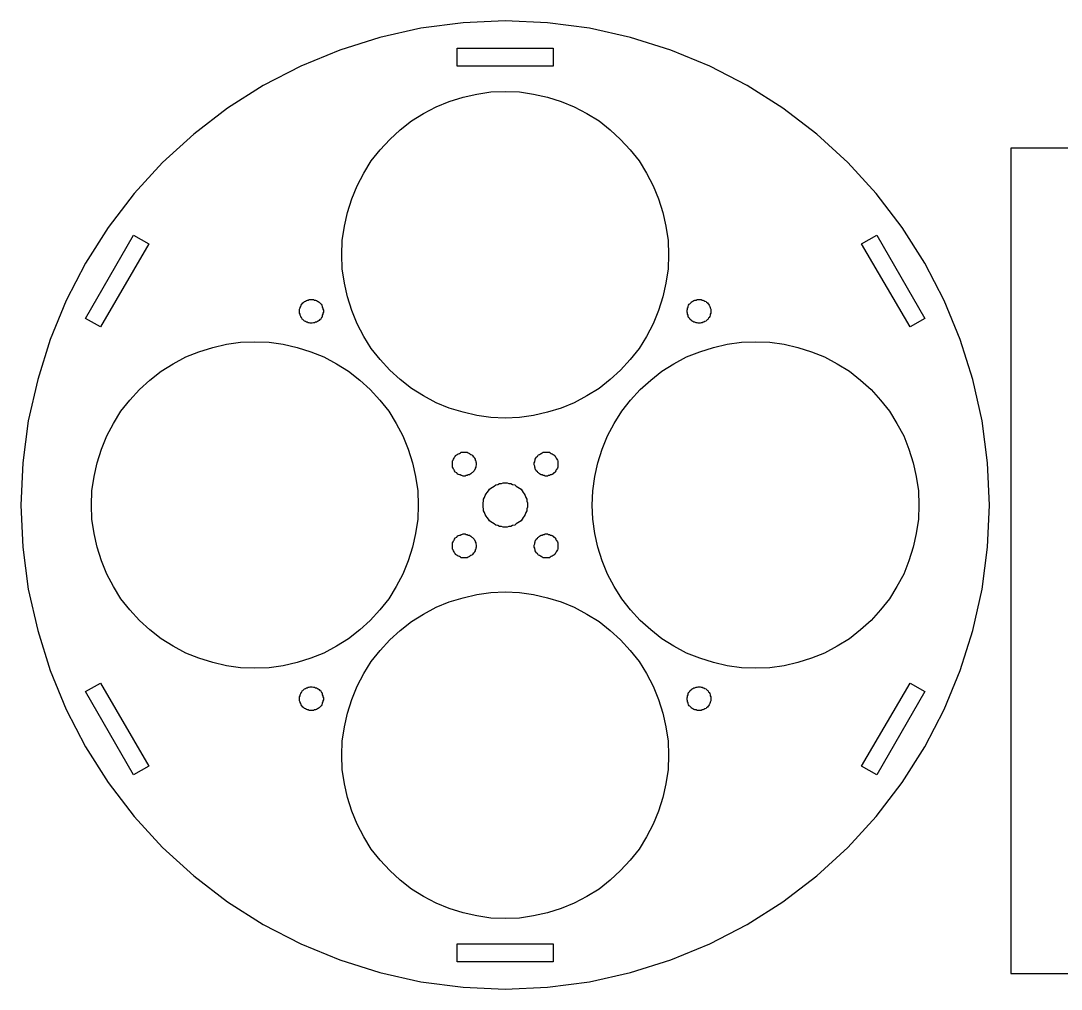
# Model space of a CAD drawing. Header units: millimetres. Extents: x 6 to 593, y 6 to 389.
# Drawn here: x 6 to 203.4, y 205 to 388.8 of the extents above; entities that cross this region are included whole.
import ezdxf

# ---------------------------------------------------------------- set-up
doc = ezdxf.new("R2010")
doc.units = ezdxf.units.MM
doc.layers.add('CUT', color=1, linetype='Continuous')
doc.layers.add('CUT_INNER', color=1, linetype='Continuous')

msp = doc.modelspace()

# ---------------------------------------------------------------- linework, layer by layer
at = {"layer": 'CUT'}
for points in [[(105.9, 205.4), (113.9, 206.4), (121.7, 208.2), (129.3, 210.6), (136.7, 213.6), (143.8, 217.3), (150.6, 221.6), (157, 226.5), (162.9, 231.9), (168.3, 237.8), (173.2, 244.2), (177.5, 251), (181.2, 258.1), (184.2, 265.5), (186.6, 273.1), (188.4, 280.9), (189.4, 288.9), (189.8, 296.9), (189.4, 304.9), (188.4, 312.9), (186.6, 320.7), (184.2, 328.3), (181.2, 335.7), (177.5, 342.8), (173.2, 349.6), (168.3, 356), (162.9, 361.9), (157, 367.3), (150.6, 372.2), (143.8, 376.5), (136.7, 380.2), (129.3, 383.2), (121.7, 385.6), (113.9, 387.4), (105.9, 388.4), (97.9, 388.8), (89.9, 388.4), (81.9, 387.4), (74.1, 385.6), (66.5, 383.2), (59.1, 380.2), (52, 376.5), (45.2, 372.2), (38.8, 367.3), (32.9, 361.9), (27.5, 356), (22.6, 349.6), (18.3, 342.8), (14.6, 335.7), (11.6, 328.3), (9.2, 320.7), (7.4, 312.9), (6.4, 304.9), (6, 296.9), (6.4, 288.9), (7.4, 280.9), (9.2, 273.1), (11.6, 265.5), (14.6, 258.1), (18.3, 251), (22.6, 244.2), (27.5, 237.8), (32.9, 231.9), (38.8, 226.5), (45.2, 221.6), (52, 217.3), (59.1, 213.6), (66.5, 210.6), (74.1, 208.2), (81.9, 206.4), (89.9, 205.4), (97.9, 205), (105.9, 205.4)], [(239.3, 208), (298.3, 208), (298.3, 205), (314.3, 205), (314.3, 208), (343.8, 208), (370.3, 364.6), (330.4, 364.6), (330.4, 374.2), (304.4, 374.2), (304.4, 364.6), (259.8, 364.6), (259.8, 374.2), (233.8, 374.2), (233.8, 364.6), (193.8, 364.6), (193.8, 208), (223.3, 208), (223.3, 205), (239.3, 205), (239.3, 208)]]:
    msp.add_lwpolyline(points, close=True, dxfattribs=at)
at = {"layer": 'CUT_INNER'}
for points in [[(88.8, 380.2), (88.8, 383.6), (107, 383.6), (107, 380.2), (88.8, 380.2)], [(95.2, 313.5), (92.5, 313.9), (89.9, 314.5), (87.3, 315.3), (84.8, 316.3), (82.4, 317.6), (80.1, 319), (78, 320.7), (76, 322.5), (74.2, 324.5), (72.5, 326.6), (71.1, 328.9), (69.8, 331.3), (68.8, 333.8), (68, 336.4), (67.4, 339), (67, 341.7), (66.9, 344.4), (67, 347.1), (67.4, 349.8), (68, 352.4), (68.8, 355), (69.8, 357.5), (71.1, 359.9), (72.5, 362.2), (74.2, 364.3), (76, 366.3), (78, 368.1), (80.1, 369.8), (82.4, 371.2), (84.8, 372.5), (87.3, 373.5), (89.9, 374.3), (92.5, 374.9), (95.2, 375.3), (97.9, 375.4), (100.6, 375.3), (103.3, 374.9), (105.9, 374.3), (108.5, 373.5), (111, 372.5), (113.4, 371.2), (115.7, 369.8), (117.8, 368.1), (119.8, 366.3), (121.6, 364.3), (123.3, 362.2), (124.7, 359.9), (126, 357.5), (127, 355), (127.8, 352.4), (128.4, 349.8), (128.8, 347.1), (128.9, 344.4), (128.8, 341.7), (128.4, 339), (127.8, 336.4), (127, 333.8), (126, 331.3), (124.7, 328.9), (123.3, 326.6), (121.6, 324.5), (119.8, 322.5), (117.8, 320.7), (115.7, 319), (113.4, 317.6), (111, 316.3), (108.5, 315.3), (105.9, 314.5), (103.3, 313.9), (100.6, 313.5), (97.9, 313.4), (95.2, 313.5)], [(18.3, 332.3), (27.4, 348.1), (30.3, 346.5), (21.1, 330.7), (18.3, 332.3)], [(165.5, 346.5), (168.4, 348.1), (177.5, 332.3), (174.7, 330.7), (165.5, 346.5)], [(60.9, 331.4), (60.7, 331.5), (60.5, 331.5), (60.4, 331.6), (60.2, 331.6), (60, 331.7), (59.8, 331.8), (59.7, 331.9), (59.5, 332.1), (59.4, 332.2), (59.3, 332.4), (59.2, 332.5), (59.1, 332.7), (59, 332.9), (59, 333.1), (58.9, 333.3), (58.9, 333.5), (58.9, 333.7), (58.9, 333.9), (58.9, 334.1), (59, 334.3), (59, 334.4), (59.1, 334.6), (59.2, 334.8), (59.3, 335), (59.4, 335.1), (59.5, 335.3), (59.7, 335.4), (59.8, 335.5), (60, 335.6), (60.2, 335.7), (60.4, 335.8), (60.5, 335.8), (60.7, 335.9), (60.9, 335.9), (61.1, 335.9), (61.3, 335.9), (61.5, 335.9), (61.7, 335.8), (61.9, 335.8), (62.1, 335.7), (62.3, 335.6), (62.4, 335.5), (62.6, 335.4), (62.7, 335.3), (62.9, 335.1), (63, 335), (63.1, 334.8), (63.2, 334.6), (63.2, 334.4), (63.3, 334.3), (63.3, 334.1), (63.4, 333.9), (63.4, 333.7), (63.4, 333.5), (63.3, 333.3), (63.3, 333.1), (63.2, 332.9), (63.2, 332.7), (63.1, 332.5), (63, 332.4), (62.9, 332.2), (62.7, 332.1), (62.6, 331.9), (62.4, 331.8), (62.3, 331.7), (62.1, 331.6), (61.9, 331.6), (61.7, 331.5), (61.5, 331.5), (61.3, 331.4), (61.1, 331.4), (60.9, 331.4)], [(134.5, 331.4), (134.3, 331.5), (134.1, 331.5), (133.9, 331.6), (133.7, 331.6), (133.5, 331.7), (133.4, 331.8), (133.2, 331.9), (133.1, 332.1), (132.9, 332.2), (132.8, 332.4), (132.7, 332.5), (132.6, 332.7), (132.6, 332.9), (132.5, 333.1), (132.5, 333.3), (132.4, 333.5), (132.4, 333.7), (132.4, 333.9), (132.5, 334.1), (132.5, 334.3), (132.6, 334.4), (132.6, 334.6), (132.7, 334.8), (132.8, 335), (132.9, 335.1), (133.1, 335.3), (133.2, 335.4), (133.4, 335.5), (133.5, 335.6), (133.7, 335.7), (133.9, 335.8), (134.1, 335.8), (134.3, 335.9), (134.5, 335.9), (134.7, 335.9), (134.9, 335.9), (135.1, 335.9), (135.3, 335.8), (135.4, 335.8), (135.6, 335.7), (135.8, 335.6), (136, 335.5), (136.1, 335.4), (136.3, 335.3), (136.4, 335.1), (136.5, 335), (136.6, 334.8), (136.7, 334.6), (136.8, 334.4), (136.8, 334.3), (136.9, 334.1), (136.9, 333.9), (136.9, 333.7), (136.9, 333.5), (136.9, 333.3), (136.8, 333.1), (136.8, 332.9), (136.7, 332.7), (136.6, 332.5), (136.5, 332.4), (136.4, 332.2), (136.3, 332.1), (136.1, 331.9), (136, 331.8), (135.8, 331.7), (135.6, 331.6), (135.4, 331.6), (135.3, 331.5), (135.1, 331.5), (134.9, 331.4), (134.7, 331.4), (134.5, 331.4)], [(47.7, 266), (45, 266.4), (42.4, 267), (39.8, 267.8), (37.3, 268.8), (34.9, 270.1), (32.6, 271.5), (30.5, 273.2), (28.5, 275), (26.7, 277), (25, 279.1), (23.6, 281.4), (22.3, 283.8), (21.3, 286.3), (20.5, 288.9), (19.9, 291.5), (19.5, 294.2), (19.4, 296.9), (19.5, 299.6), (19.9, 302.3), (20.5, 304.9), (21.3, 307.5), (22.3, 310), (23.6, 312.4), (25, 314.7), (26.7, 316.8), (28.5, 318.8), (30.5, 320.6), (32.6, 322.3), (34.9, 323.7), (37.3, 325), (39.8, 326), (42.4, 326.8), (45, 327.4), (47.7, 327.8), (50.4, 327.9), (53.1, 327.8), (55.8, 327.4), (58.4, 326.8), (61, 326), (63.5, 325), (65.9, 323.7), (68.2, 322.3), (70.3, 320.6), (72.3, 318.8), (74.1, 316.8), (75.8, 314.7), (77.2, 312.4), (78.5, 310), (79.5, 307.5), (80.3, 304.9), (80.9, 302.3), (81.3, 299.6), (81.4, 296.9), (81.3, 294.2), (80.9, 291.5), (80.3, 288.9), (79.5, 286.3), (78.5, 283.8), (77.2, 281.4), (75.8, 279.1), (74.1, 277), (72.3, 275), (70.3, 273.2), (68.2, 271.5), (65.9, 270.1), (63.5, 268.8), (61, 267.8), (58.4, 267), (55.8, 266.4), (53.1, 266), (50.4, 265.9), (47.7, 266)], [(142.7, 266), (140, 266.4), (137.4, 267), (134.8, 267.8), (132.3, 268.8), (129.9, 270.1), (127.6, 271.5), (125.5, 273.2), (123.5, 275), (121.7, 277), (120, 279.1), (118.6, 281.4), (117.3, 283.8), (116.3, 286.3), (115.5, 288.9), (114.9, 291.5), (114.5, 294.2), (114.4, 296.9), (114.5, 299.6), (114.9, 302.3), (115.5, 304.9), (116.3, 307.5), (117.3, 310), (118.6, 312.4), (120, 314.7), (121.7, 316.8), (123.5, 318.8), (125.5, 320.6), (127.6, 322.3), (129.9, 323.7), (132.3, 325), (134.8, 326), (137.4, 326.8), (140, 327.4), (142.7, 327.8), (145.4, 327.9), (148.1, 327.8), (150.8, 327.4), (153.4, 326.8), (156, 326), (158.5, 325), (160.9, 323.7), (163.2, 322.3), (165.3, 320.6), (167.3, 318.8), (169.1, 316.8), (170.8, 314.7), (172.2, 312.4), (173.5, 310), (174.5, 307.5), (175.3, 304.9), (175.9, 302.3), (176.3, 299.6), (176.4, 296.9), (176.3, 294.2), (175.9, 291.5), (175.3, 288.9), (174.5, 286.3), (173.5, 283.8), (172.2, 281.4), (170.8, 279.1), (169.1, 277), (167.3, 275), (165.3, 273.2), (163.2, 271.5), (160.9, 270.1), (158.5, 268.8), (156, 267.8), (153.4, 267), (150.8, 266.4), (148.1, 266), (145.4, 265.9), (142.7, 266)], [(89.9, 302.4), (89.7, 302.5), (89.5, 302.5), (89.4, 302.6), (89.2, 302.6), (89, 302.7), (88.8, 302.8), (88.7, 303), (88.5, 303.1), (88.4, 303.2), (88.3, 303.4), (88.2, 303.6), (88.1, 303.7), (88, 303.9), (87.9, 304.1), (87.9, 304.3), (87.9, 304.5), (87.9, 304.7), (87.9, 304.9), (87.9, 305.1), (87.9, 305.3), (88, 305.4), (88.1, 305.6), (88.2, 305.8), (88.3, 306), (88.4, 306.1), (88.5, 306.3), (88.7, 306.4), (88.8, 306.5), (89, 306.6), (89.2, 306.7), (89.4, 306.8), (89.5, 306.9), (89.7, 306.9), (89.9, 306.9), (90.1, 306.9), (90.3, 306.9), (90.5, 306.9), (90.7, 306.9), (90.9, 306.8), (91.1, 306.7), (91.2, 306.6), (91.4, 306.5), (91.6, 306.4), (91.7, 306.3), (91.8, 306.1), (92, 306), (92.1, 305.8), (92.2, 305.6), (92.2, 305.4), (92.3, 305.3), (92.3, 305.1), (92.4, 304.9), (92.4, 304.7), (92.4, 304.5), (92.3, 304.3), (92.3, 304.1), (92.2, 303.9), (92.2, 303.7), (92.1, 303.6), (92, 303.4), (91.8, 303.2), (91.7, 303.1), (91.6, 303), (91.4, 302.8), (91.2, 302.7), (91.1, 302.6), (90.9, 302.6), (90.7, 302.5), (90.5, 302.5), (90.3, 302.4), (90.1, 302.4), (89.9, 302.4)], [(105.5, 302.4), (105.3, 302.5), (105.1, 302.5), (104.9, 302.6), (104.7, 302.6), (104.6, 302.7), (104.4, 302.8), (104.2, 303), (104.1, 303.1), (104, 303.2), (103.8, 303.4), (103.7, 303.6), (103.6, 303.7), (103.6, 303.9), (103.5, 304.1), (103.5, 304.3), (103.4, 304.5), (103.4, 304.7), (103.4, 304.9), (103.5, 305.1), (103.5, 305.3), (103.6, 305.4), (103.6, 305.6), (103.7, 305.8), (103.8, 306), (104, 306.1), (104.1, 306.3), (104.2, 306.4), (104.4, 306.5), (104.6, 306.6), (104.7, 306.7), (104.9, 306.8), (105.1, 306.9), (105.3, 306.9), (105.5, 306.9), (105.7, 306.9), (105.9, 306.9), (106.1, 306.9), (106.3, 306.9), (106.4, 306.8), (106.6, 306.7), (106.8, 306.6), (107, 306.5), (107.1, 306.4), (107.3, 306.3), (107.4, 306.1), (107.5, 306), (107.6, 305.8), (107.7, 305.6), (107.8, 305.4), (107.9, 305.3), (107.9, 305.1), (107.9, 304.9), (107.9, 304.7), (107.9, 304.5), (107.9, 304.3), (107.9, 304.1), (107.8, 303.9), (107.7, 303.7), (107.6, 303.6), (107.5, 303.4), (107.4, 303.2), (107.3, 303.1), (107.1, 303), (107, 302.8), (106.8, 302.7), (106.6, 302.6), (106.4, 302.6), (106.3, 302.5), (106.1, 302.5), (105.9, 302.4), (105.7, 302.4), (105.5, 302.4)], [(97.5, 292.7), (97.2, 292.8), (96.8, 292.8), (96.5, 293), (96.1, 293.1), (95.8, 293.3), (95.5, 293.5), (95.2, 293.7), (94.9, 293.9), (94.7, 294.2), (94.5, 294.5), (94.3, 294.8), (94.1, 295.1), (94, 295.5), (93.8, 295.8), (93.8, 296.2), (93.7, 296.5), (93.7, 296.9), (93.7, 297.3), (93.8, 297.6), (93.8, 298), (94, 298.3), (94.1, 298.7), (94.3, 299), (94.5, 299.3), (94.7, 299.6), (94.9, 299.9), (95.2, 300.1), (95.5, 300.3), (95.8, 300.5), (96.1, 300.7), (96.5, 300.8), (96.8, 301), (97.2, 301), (97.5, 301.1), (97.9, 301.1), (98.3, 301.1), (98.6, 301), (99, 301), (99.3, 300.8), (99.7, 300.7), (100, 300.5), (100.3, 300.3), (100.6, 300.1), (100.9, 299.9), (101.1, 299.6), (101.3, 299.3), (101.5, 299), (101.7, 298.7), (101.8, 298.3), (102, 298), (102, 297.6), (102.1, 297.3), (102.1, 296.9), (102.1, 296.5), (102, 296.2), (102, 295.8), (101.8, 295.5), (101.7, 295.1), (101.5, 294.8), (101.3, 294.5), (101.1, 294.2), (100.9, 293.9), (100.6, 293.7), (100.3, 293.5), (100, 293.3), (99.7, 293.1), (99.3, 293), (99, 292.8), (98.6, 292.8), (98.3, 292.7), (97.9, 292.7), (97.5, 292.7)], [(89.9, 286.9), (89.7, 286.9), (89.5, 286.9), (89.4, 287), (89.2, 287.1), (89, 287.2), (88.8, 287.3), (88.7, 287.4), (88.5, 287.5), (88.4, 287.7), (88.3, 287.8), (88.2, 288), (88.1, 288.2), (88, 288.4), (87.9, 288.5), (87.9, 288.7), (87.9, 288.9), (87.9, 289.1), (87.9, 289.3), (87.9, 289.5), (87.9, 289.7), (88, 289.9), (88.1, 290.1), (88.2, 290.2), (88.3, 290.4), (88.4, 290.6), (88.5, 290.7), (88.7, 290.8), (88.8, 291), (89, 291.1), (89.2, 291.2), (89.4, 291.2), (89.5, 291.3), (89.7, 291.3), (89.9, 291.4), (90.1, 291.4), (90.3, 291.4), (90.5, 291.3), (90.7, 291.3), (90.9, 291.2), (91.1, 291.2), (91.2, 291.1), (91.4, 291), (91.6, 290.8), (91.7, 290.7), (91.8, 290.6), (92, 290.4), (92.1, 290.2), (92.2, 290.1), (92.2, 289.9), (92.3, 289.7), (92.3, 289.5), (92.4, 289.3), (92.4, 289.1), (92.4, 288.9), (92.3, 288.7), (92.3, 288.5), (92.2, 288.4), (92.2, 288.2), (92.1, 288), (92, 287.8), (91.8, 287.7), (91.7, 287.5), (91.6, 287.4), (91.4, 287.3), (91.2, 287.2), (91.1, 287.1), (90.9, 287), (90.7, 286.9), (90.5, 286.9), (90.3, 286.9), (90.1, 286.9), (89.9, 286.9)], [(105.5, 286.9), (105.3, 286.9), (105.1, 286.9), (104.9, 287), (104.7, 287.1), (104.6, 287.2), (104.4, 287.3), (104.2, 287.4), (104.1, 287.5), (104, 287.7), (103.8, 287.8), (103.7, 288), (103.6, 288.2), (103.6, 288.4), (103.5, 288.5), (103.5, 288.7), (103.4, 288.9), (103.4, 289.1), (103.4, 289.3), (103.5, 289.5), (103.5, 289.7), (103.6, 289.9), (103.6, 290.1), (103.7, 290.2), (103.8, 290.4), (104, 290.6), (104.1, 290.7), (104.2, 290.8), (104.4, 291), (104.6, 291.1), (104.7, 291.2), (104.9, 291.2), (105.1, 291.3), (105.3, 291.3), (105.5, 291.4), (105.7, 291.4), (105.9, 291.4), (106.1, 291.3), (106.3, 291.3), (106.4, 291.2), (106.6, 291.2), (106.8, 291.1), (107, 291), (107.1, 290.8), (107.3, 290.7), (107.4, 290.6), (107.5, 290.4), (107.6, 290.2), (107.7, 290.1), (107.8, 289.9), (107.9, 289.7), (107.9, 289.5), (107.9, 289.3), (107.9, 289.1), (107.9, 288.9), (107.9, 288.7), (107.9, 288.5), (107.8, 288.4), (107.7, 288.2), (107.6, 288), (107.5, 287.8), (107.4, 287.7), (107.3, 287.5), (107.1, 287.4), (107, 287.3), (106.8, 287.2), (106.6, 287.1), (106.4, 287), (106.3, 286.9), (106.1, 286.9), (105.9, 286.9), (105.7, 286.9), (105.5, 286.9)], [(95.2, 218.5), (92.5, 218.9), (89.9, 219.5), (87.3, 220.3), (84.8, 221.3), (82.4, 222.6), (80.1, 224), (78, 225.7), (76, 227.5), (74.2, 229.5), (72.5, 231.6), (71.1, 233.9), (69.8, 236.3), (68.8, 238.8), (68, 241.4), (67.4, 244), (67, 246.7), (66.9, 249.4), (67, 252.1), (67.4, 254.8), (68, 257.4), (68.8, 260), (69.8, 262.5), (71.1, 264.9), (72.5, 267.2), (74.2, 269.3), (76, 271.3), (78, 273.1), (80.1, 274.8), (82.4, 276.2), (84.8, 277.5), (87.3, 278.5), (89.9, 279.3), (92.5, 279.9), (95.2, 280.3), (97.9, 280.4), (100.6, 280.3), (103.3, 279.9), (105.9, 279.3), (108.5, 278.5), (111, 277.5), (113.4, 276.2), (115.7, 274.8), (117.8, 273.1), (119.8, 271.3), (121.6, 269.3), (123.3, 267.2), (124.7, 264.9), (126, 262.5), (127, 260), (127.8, 257.4), (128.4, 254.8), (128.8, 252.1), (128.9, 249.4), (128.8, 246.7), (128.4, 244), (127.8, 241.4), (127, 238.8), (126, 236.3), (124.7, 233.9), (123.3, 231.6), (121.6, 229.5), (119.8, 227.5), (117.8, 225.7), (115.7, 224), (113.4, 222.6), (111, 221.3), (108.5, 220.3), (105.9, 219.5), (103.3, 218.9), (100.6, 218.5), (97.9, 218.4), (95.2, 218.5)], [(18.3, 261.5), (21.1, 263.1), (30.3, 247.3), (27.4, 245.7), (18.3, 261.5)], [(165.5, 247.3), (174.7, 263.1), (177.5, 261.5), (168.4, 245.7), (165.5, 247.3)], [(60.9, 257.9), (60.7, 257.9), (60.5, 258), (60.4, 258), (60.2, 258.1), (60, 258.2), (59.8, 258.3), (59.7, 258.4), (59.5, 258.5), (59.4, 258.7), (59.3, 258.8), (59.2, 259), (59.1, 259.2), (59, 259.4), (59, 259.5), (58.9, 259.7), (58.9, 259.9), (58.9, 260.1), (58.9, 260.3), (58.9, 260.5), (59, 260.7), (59, 260.9), (59.1, 261.1), (59.2, 261.3), (59.3, 261.4), (59.4, 261.6), (59.5, 261.7), (59.7, 261.9), (59.8, 262), (60, 262.1), (60.2, 262.2), (60.4, 262.2), (60.5, 262.3), (60.7, 262.3), (60.9, 262.4), (61.1, 262.4), (61.3, 262.4), (61.5, 262.3), (61.7, 262.3), (61.9, 262.2), (62.1, 262.2), (62.3, 262.1), (62.4, 262), (62.6, 261.9), (62.7, 261.7), (62.9, 261.6), (63, 261.4), (63.1, 261.3), (63.2, 261.1), (63.2, 260.9), (63.3, 260.7), (63.3, 260.5), (63.4, 260.3), (63.4, 260.1), (63.4, 259.9), (63.3, 259.7), (63.3, 259.5), (63.2, 259.4), (63.2, 259.2), (63.1, 259), (63, 258.8), (62.9, 258.7), (62.7, 258.5), (62.6, 258.4), (62.4, 258.3), (62.3, 258.2), (62.1, 258.1), (61.9, 258), (61.7, 258), (61.5, 257.9), (61.3, 257.9), (61.1, 257.9), (60.9, 257.9)], [(134.5, 257.9), (134.3, 257.9), (134.1, 258), (133.9, 258), (133.7, 258.1), (133.5, 258.2), (133.4, 258.3), (133.2, 258.4), (133.1, 258.5), (132.9, 258.7), (132.8, 258.8), (132.7, 259), (132.6, 259.2), (132.6, 259.4), (132.5, 259.5), (132.5, 259.7), (132.4, 259.9), (132.4, 260.1), (132.4, 260.3), (132.5, 260.5), (132.5, 260.7), (132.6, 260.9), (132.6, 261.1), (132.7, 261.3), (132.8, 261.4), (132.9, 261.6), (133.1, 261.7), (133.2, 261.9), (133.4, 262), (133.5, 262.1), (133.7, 262.2), (133.9, 262.2), (134.1, 262.3), (134.3, 262.3), (134.5, 262.4), (134.7, 262.4), (134.9, 262.4), (135.1, 262.3), (135.3, 262.3), (135.4, 262.2), (135.6, 262.2), (135.8, 262.1), (136, 262), (136.1, 261.9), (136.3, 261.7), (136.4, 261.6), (136.5, 261.4), (136.6, 261.3), (136.7, 261.1), (136.8, 260.9), (136.8, 260.7), (136.9, 260.5), (136.9, 260.3), (136.9, 260.1), (136.9, 259.9), (136.9, 259.7), (136.8, 259.5), (136.8, 259.4), (136.7, 259.2), (136.6, 259), (136.5, 258.8), (136.4, 258.7), (136.3, 258.5), (136.1, 258.4), (136, 258.3), (135.8, 258.2), (135.6, 258.1), (135.4, 258), (135.3, 258), (135.1, 257.9), (134.9, 257.9), (134.7, 257.9), (134.5, 257.9)], [(88.8, 210.2), (88.8, 213.6), (107, 213.6), (107, 210.2), (88.8, 210.2)]]:
    msp.add_lwpolyline(points, close=True, dxfattribs=at)

doc.saveas('drawing.dxf')
